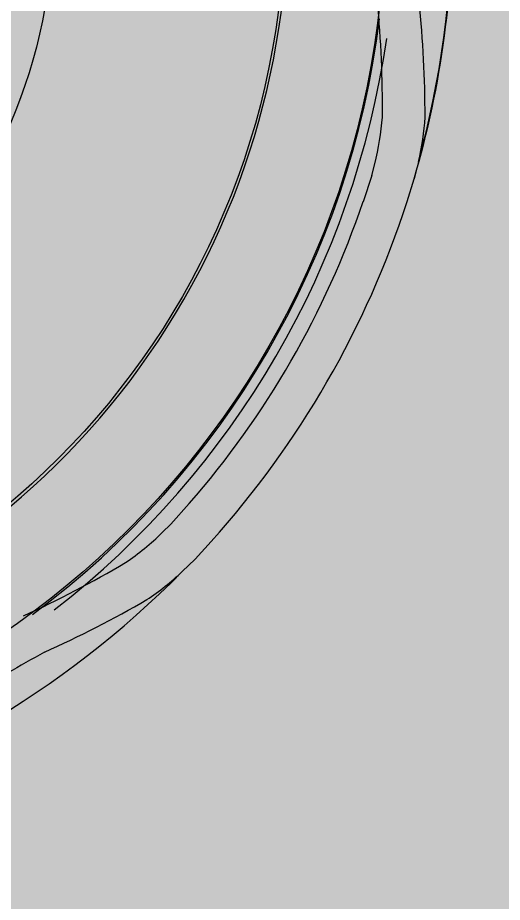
# Model space of a CAD drawing. Header units: millimetres. Extents: x 307301 to 459443, y -2888111 to -2805601.
# Drawn here: x 322634.91 to 322640.55, y -2813144.45 to -2813134.17 of the extents above; entities that cross this region are included whole.
import ezdxf

# ---------------------------------------------------------------- set-up
doc = ezdxf.new("R2010")
doc.units = ezdxf.units.MM
doc.header["$LTSCALE"] = 10
doc.header["$MEASUREMENT"] = 0
for name, color, linetype in [('$DDT_AUDIT_GENERATED_(131)', 7, 'Continuous'), ('$DDT_AUDIT_GENERATED_(15E)', 7, 'Continuous'), ('$DDT_AUDIT_GENERATED_(224)', 7, 'Continuous'), ('$DDT_AUDIT_GENERATED_(77)', 7, 'Continuous'), ('$DDT_AUDIT_GENERATED_(7E)', 7, 'Continuous'), ('BMA  furniture', 6, 'Continuous'), ('Furniture - Plan', 3, 'Continuous')]:
    doc.layers.add(name, color=color, linetype=linetype)

# ---------------------------------------------------------------- blocks, each defined once
blk = doc.blocks.new('TUFTUFTU')
at = {"layer": 'Furniture - Plan', "ltscale": 0.01}
h = blk.add_hatch(color=250, dxfattribs=at)
h.dxf.hatch_style = 1
h.set_gradient(color1=(51, 51, 51), color2=(105, 105, 105), one_color=1, tint=0.41, name='INVCYLINDER')
edge = h.paths.add_edge_path()
edge.add_arc((1413476.938, -245799), 296.526, 0, 360)
at = {"layer": '$DDT_AUDIT_GENERATED_(131)', "color": 6, "linetype": 'Continuous'}
blk.add_arc((1413476.938, -245799), 20.547, 37.8289, 81.7703, dxfattribs=at)
at = {"layer": '$DDT_AUDIT_GENERATED_(15E)', "color": 3, "linetype": 'Continuous'}
for radius in [295.946, 295.558]:
    blk.add_circle((1413476.938, -245799), radius, dxfattribs=at)
at = {"layer": '$DDT_AUDIT_GENERATED_(224)', "color": 3, "linetype": 'Continuous'}
for radius in [300, 296.526, 296.132]:
    blk.add_circle((1413476.938, -245799), radius, dxfattribs=at)
at = {"layer": '$DDT_AUDIT_GENERATED_(77)', "color": 6, "linetype": 'Continuous'}
for radius in [20.285, 17.962, 12.581]:
    blk.add_circle((1413476.938, -245799), radius, dxfattribs=at)
for radius, start, end in [(20.323, 36.5181, 82.9685), (18.03, 345.0261, 285.0261)]:
    blk.add_arc((1413476.938, -245799), radius, start, end, dxfattribs=at)
at = {"layer": '$DDT_AUDIT_GENERATED_(7E)', "color": 6, "linetype": 'Continuous'}
for p, q in [((1413482.744, -245777.926), (1413483.146, -245778.028)), ((1413483.674, -245778.191), (1413483.146, -245778.028)), ((1413483.063, -245779.013), (1413482.795, -245778.942)), ((1413483.063, -245779.013), (1413483.675, -245779.211)), ((1413491.983, -245783.124), (1413491.577, -245782.749)), ((1413491.983, -245783.124), (1413492.272, -245783.421)), ((1413490.694, -245783.259), (1413491.171, -245783.69)), ((1413491.367, -245783.886), (1413491.171, -245783.69))]:
    blk.add_line(p, q, dxfattribs=at)
for radius in [62.905, 61.937]:
    blk.add_circle((1413476.938, -245799), radius, dxfattribs=at)
for centre, radius, start, end in [((1413476.938, -245799), 21.86, 74.5973, 105.4548), ((1413476.938, -245799), 21.872, 73.5123, 91.3295), ((1413481.683, -245803.481), 25.71, 89.9453, 95.9266), ((1413481.331, -245783.834), 6.075, 76.5465, 86.4505), ((1413476.938, -245799), 21.872, 47.9893, 72.0628), ((1413481.487, -245804.409), 25.647, 89.5077, 95.5017), ((1413481.235, -245785.045), 6.299, 75.6674, 85.6992), ((1413476.938, -245799), 20.904, 48.8514, 71.2007), ((1413487.869, -245787.601), 6.071, 33.5983, 43.5089), ((1413476.938, -245799), 21.86, 14.5973, 45.4548), ((1413486.863, -245788.295), 6.303, 34.3562, 44.3815), ((1413470.684, -245797.138), 25.71, 24.1255, 30.1068), ((1413469.979, -245797.771), 25.646, 24.5503, 30.5445), ((1413531.941, -245765.771), 43.166, 208.8954, 211.5065)]:
    blk.add_arc(centre, radius, start, end, dxfattribs=at)
blk = doc.blocks.new('SDTYTYT')
at = {"layer": 'Furniture - Plan', "color": 3, "xscale": 0.5000000000000486, "yscale": 0.5000000000000486, "zscale": 0.5000000000000486, "rotation": 180}
blk.add_blockref('TUFTUFTU', (925445.399, -2867082.713), dxfattribs=at)

msp = doc.modelspace()

# ---------------------------------------------------------------- block references
at = {"layer": 'BMA  furniture', "rotation": 90}
msp.add_blockref('SDTYTYT', (-2421554.174, -3031839.87), dxfattribs=at)

doc.saveas('drawing.dxf')
